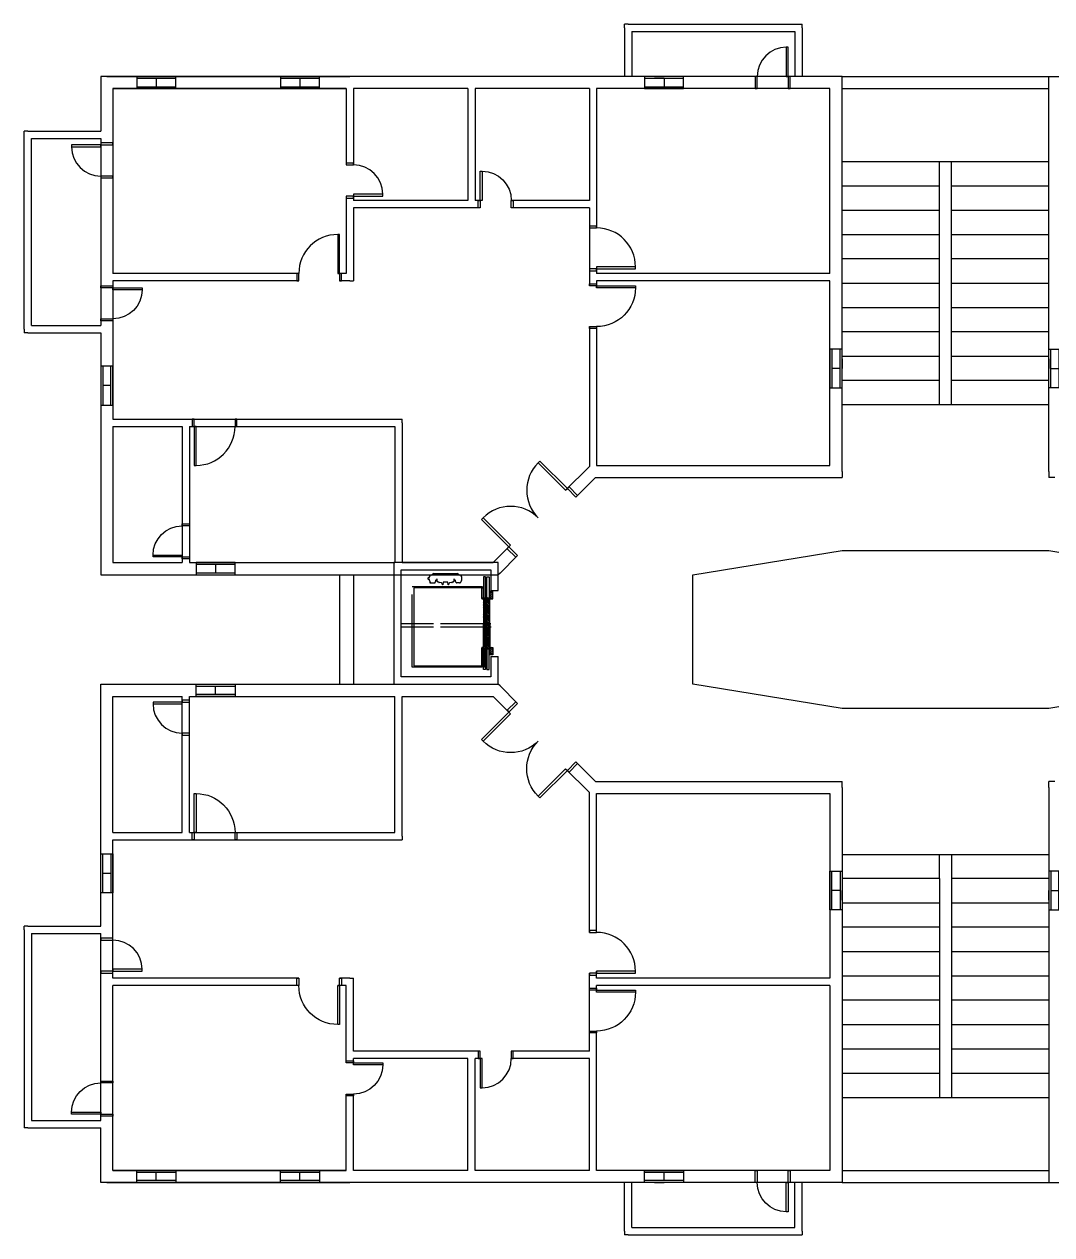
# Model space of a CAD drawing. Header units: metres. Extents: x -2 to 2771, y 0 to 5485.
# Drawn here: x 1369.44 to 1390.58, y 2721 to 2745.9 of the extents above; entities that cross this region are included whole.
import ezdxf

# ---------------------------------------------------------------- set-up
doc = ezdxf.new("R2010")
doc.units = ezdxf.units.M
doc.linetypes.add('DASHDOT', pattern=[1, 0.5, -0.25, 0, -0.25])
doc.linetypes.add('DASHED', pattern=[0.75, 0.5, -0.25])
doc.layers.get('0').update_dxf_attribs({"color": 255})
for name, color, linetype in [('CONT_35', 250, 'Continuous'), ('CONT_70', 5, 'Continuous'), ('DASH_35', 30, 'DASHED'), ('DASHD_35', 40, 'DASHDOT'), ('gate', 130, 'Continuous'), ('HATCH_35', 6, 'Continuous'), ('hole', 240, 'Continuous'), ('window', 3, 'Continuous')]:
    doc.layers.add(name, color=color, linetype=linetype)

# ---------------------------------------------------------------- blocks, each defined once
blk = doc.blocks.new('d1')
at = {"layer": 'gate'}
for points in [[(-0.08, 0.15), (-0.04, 0.15), (-0.04, 0.95), (-0.08, 0.95)], [(-0.92, 0), (-0.88, 0), (-0.88, 0.15), (-0.92, 0.15)], [(-0.04, 0), (0, 0), (0, 0.15), (-0.04, 0.15)]]:
    blk.add_lwpolyline(points, close=True, dxfattribs=at)
blk.add_arc((-0.08, 0.15), 0.8, 90, 180, dxfattribs=at)
blk = doc.blocks.new('d-2')
at = {"layer": 'gate'}
for points in [[(-0.08, 0.15), (-0.04, 0.15), (-0.04, 0.75), (-0.08, 0.75)], [(-0.72, 0), (-0.68, 0), (-0.68, 0.15), (-0.72, 0.15)], [(-0.04, 0), (0, 0), (0, 0.15), (-0.04, 0.15)]]:
    blk.add_lwpolyline(points, close=True, dxfattribs=at)
blk.add_arc((-0.08, 0.15), 0.6, 90, 180, dxfattribs=at)
blk = doc.blocks.new('w-1')
at = {"layer": 'window'}
for p, q in [((0, 0.25), (-0.8, 0.25)), ((-0.8, 0.25), (-0.8, 0)), ((-0.6, 0.25), (-0.4, 0.25)), ((-0.4, 0.25), (-0.4, 0.25)), ((0, 0), (0, 0.25)), ((0, 0.21), (-0.8, 0.21)), ((-0.8, 0.04), (0, 0.04)), ((-0.8, 0), (0, 0)), ((-0.4, 0.21), (-0.4, 0.04))]:
    blk.add_line(p, q, dxfattribs=at)
blk = doc.blocks.new('m-g')
at = {"layer": 'gate'}
for points in [[(-0.247, 0.106), (-0.212, 0.141), (-0.778, 0.707), (-0.813, 0.672)], [(-0.035, -0.035), (0, 0), (-0.177, 0.177), (-0.212, 0.141)], [(-1.378, -1.025), (-1.413, -1.06), (-1.979, -0.494), (-1.944, -0.459)], [(-1.237, -1.237), (-1.272, -1.272), (-1.449, -1.095), (-1.413, -1.06)]]:
    blk.add_lwpolyline(points, close=True, dxfattribs=at)
for centre, start, end in [((-0.247, 0.106), 135, 225), ((-1.378, -1.025), 45, 135)]:
    blk.add_arc(centre, 0.8, start, end, dxfattribs=at)
blk = doc.blocks.new('b-d')
at = {"layer": 'gate'}
for points in [[(-0.08, 0.25), (-0.04, 0.25), (-0.04, 0.85), (-0.08, 0.85)], [(-0.68, 0), (-0.68, 0.25), (-0.72, 0.25), (-0.72, 0)], [(0, 0), (0, 0.25), (-0.04, 0.25), (-0.04, 0)]]:
    blk.add_lwpolyline(points, close=True, dxfattribs=at)
blk.add_arc((-0.08, 0.25), 0.6, 90, 180, dxfattribs=at)

msp = doc.modelspace()

# ---------------------------------------------------------------- hatches: boundary and pattern name
h = msp.add_hatch()
h.set_pattern_fill('AR-B816', color=256)
h.paths.add_polyline_path([(1371.76055, 2744.82696), (1371.14381, 2744.82696), (1371.01881, 2744.82696), (1371.01881, 2743.82696), (1371.01881, 2743.70196), (1369.51881, 2743.70196), (1369.44381, 2743.70196), (1369.44381, 2743.62696), (1369.44381, 2739.62696), (1369.44381, 2739.55196), (1369.51881, 2739.55196), (1371.01881, 2739.55196), (1371.01881, 2738.86901), (1371.26881, 2738.86901), (1371.26881, 2739.80056), (1371.01881, 2739.80056), (1371.01881, 2739.70196), (1369.59381, 2739.70196), (1369.59381, 2743.55196), (1371.01881, 2743.55196), (1371.01881, 2743.45942), (1371.26881, 2743.45942), (1371.26881, 2744.57696), (1371.76055, 2744.57696)])
h.paths.add_polyline_path([(1374.71604, 2744.82696), (1372.56055, 2744.82696), (1372.56055, 2744.57696), (1374.71604, 2744.57696)])
h.paths.add_polyline_path([(1385.44381, 2745.90196), (1385.36881, 2745.90196), (1381.86881, 2745.90196), (1381.79381, 2745.90196), (1381.79381, 2745.82696), (1381.79381, 2744.82696), (1381.94381, 2744.82696), (1381.94381, 2745.75196), (1385.29381, 2745.75196), (1385.29381, 2744.82696), (1385.44381, 2744.82696), (1385.44381, 2745.82696)])
h.paths.add_polyline_path([(1382.20597, 2744.82696), (1375.51604, 2744.82696), (1375.51604, 2744.57696), (1376.06881, 2744.57696), (1376.06881, 2743.04696), (1376.21881, 2743.04696), (1376.21881, 2744.57696), (1378.56881, 2744.57696), (1378.56881, 2742.27696), (1376.21881, 2742.27696), (1376.21881, 2742.32696), (1376.06881, 2742.32696), (1376.06881, 2740.77696), (1375.97261, 2740.77696), (1375.97261, 2740.62696), (1376.14381, 2740.62696), (1376.21881, 2740.62696), (1376.21881, 2740.70196), (1376.21881, 2742.12696), (1378.64381, 2742.12696), (1378.7834, 2742.12696), (1378.7834, 2742.27696), (1378.71881, 2742.27696), (1378.71881, 2744.57696), (1381.06881, 2744.57696), (1381.06881, 2742.27696), (1379.5034, 2742.27696), (1379.5034, 2742.12696), (1381.06881, 2742.12696), (1381.06881, 2741.75134), (1381.21881, 2741.75134), (1381.21881, 2742.20196), (1381.21881, 2744.57696), (1382.20597, 2744.57696)])
h.paths.add_polyline_path([(1384.48067, 2744.82696), (1383.61881, 2744.82696), (1383.00597, 2744.82696), (1383.00597, 2744.57696), (1384.48067, 2744.57696)], flags=17)
h.paths.add_polyline_path([(1386.26881, 2744.82696), (1385.20067, 2744.82696), (1385.20067, 2744.57696), (1386.01881, 2744.57696), (1386.01881, 2740.77696), (1381.21881, 2740.77696), (1381.21881, 2740.83134), (1381.06881, 2740.83134), (1381.06881, 2740.56167), (1381.21881, 2740.56167), (1381.21881, 2740.62696), (1386.01881, 2740.62696), (1386.01881, 2739.21966), (1386.26881, 2739.21966)])
h.paths.add_polyline_path([(1390.51881, 2744.82696), (1386.26881, 2744.82696), (1386.26881, 2744.57696), (1390.51881, 2744.57696)])
h.paths.add_polyline_path([(1393.78165, 2744.82696), (1392.30694, 2744.82696), (1392.30694, 2744.57696), (1393.78165, 2744.57696)], flags=17)
h.paths.add_polyline_path([(1391.49381, 2745.75196), (1394.84381, 2745.75196), (1394.84381, 2744.82696), (1394.99381, 2744.82696), (1394.99381, 2745.82696), (1394.99381, 2745.90196), (1394.91881, 2745.90196), (1391.41881, 2745.90196), (1391.34381, 2745.90196), (1391.34381, 2745.82696), (1391.34381, 2744.82696), (1391.49381, 2744.82696)])
h.paths.add_polyline_path([(1395.71881, 2740.83134), (1395.56881, 2740.83134), (1395.56881, 2740.77696), (1390.76881, 2740.77696), (1390.76881, 2744.57696), (1391.58694, 2744.57696), (1391.58694, 2744.82696), (1390.76881, 2744.82696), (1390.51881, 2744.82696), (1390.51881, 2739.21966), (1390.76881, 2739.21966), (1390.76881, 2740.62696), (1395.56881, 2740.62696), (1395.56881, 2740.56167), (1395.71881, 2740.56167)])
h.paths.add_polyline_path([(1405.76881, 2742.73942), (1405.51881, 2742.73942), (1405.51881, 2740.77696), (1401.73501, 2740.77696), (1401.73501, 2740.62696), (1405.51881, 2740.62696), (1405.51881, 2740.52056), (1405.76881, 2740.52056)])
h.paths.add_polyline_path([(1405.76881, 2744.82696), (1405.02706, 2744.82696), (1405.02706, 2744.57696), (1405.51881, 2744.57696), (1405.51881, 2743.45942), (1405.76881, 2743.45942), (1405.76881, 2743.55196), (1407.19381, 2743.55196), (1407.19381, 2739.70196), (1405.76881, 2739.70196), (1405.76881, 2739.80056), (1405.51881, 2739.80056), (1405.51881, 2738.86901), (1405.76881, 2738.86901), (1405.76881, 2739.55196), (1407.26881, 2739.55196), (1407.34381, 2739.55196), (1407.34381, 2739.62696), (1407.34381, 2743.62696), (1407.34381, 2743.70196), (1407.26881, 2743.70196), (1405.76881, 2743.70196)])
h.paths.add_polyline_path([(1405.76881, 2738.06901), (1405.51881, 2738.06901), (1405.51881, 2737.77696), (1405.42881, 2737.77696), (1404.58881, 2737.77696), (1403.88761, 2737.77696), (1403.88761, 2737.62696), (1403.94381, 2737.62696), (1403.94381, 2735.62335), (1404.09381, 2735.62335), (1404.09381, 2737.62696), (1405.51881, 2737.62696), (1405.51881, 2734.82696), (1404.09381, 2734.82696), (1404.09381, 2734.90335), (1403.94381, 2734.90335), (1403.94381, 2734.82696), (1403.80761, 2734.82696), (1403.80761, 2734.57696), (1405.76881, 2734.57696)])
h.paths.add_polyline_path([(1399.71881, 2737.62696), (1399.83359, 2737.62696), (1400.43359, 2737.62696), (1401.56881, 2737.62696), (1401.71881, 2737.62696), (1402.96761, 2737.62696), (1402.96761, 2737.77696), (1401.64381, 2737.77696), (1400.43359, 2737.77696), (1399.79359, 2737.77696), (1399.64381, 2737.77696), (1399.56881, 2737.77696), (1399.56881, 2737.70196), (1399.56881, 2734.82696), (1399.71881, 2734.82696)])
h.paths.add_polyline_path([(1403.00761, 2734.82696), (1401.71881, 2734.82696), (1401.56881, 2734.82696), (1399.74203, 2734.82696), (1399.74203, 2734.57696), (1403.00761, 2734.57696)])
h.paths.add_polyline_path([(1400.85501, 2734.57696), (1400.56881, 2734.57696), (1400.56881, 2732.32696), (1400.85501, 2732.32696)])
h.paths.add_polyline_path([(1399.74203, 2734.82696), (1397.59203, 2734.82696), (1397.59203, 2734.67696), (1397.88177, 2734.67696), (1399.59203, 2734.67696), (1399.59203, 2734.57696), (1399.74203, 2734.57696)])
h.paths.add_polyline_path([(1372.98001, 2732.32696), (1371.01881, 2732.32696), (1371.01881, 2728.8349), (1371.26881, 2728.8349), (1371.26881, 2729.12696), (1371.35881, 2729.12696), (1372.19881, 2729.12696), (1372.90001, 2729.12696), (1372.90001, 2729.27696), (1372.84381, 2729.27696), (1372.84381, 2731.28057), (1372.69381, 2731.28057), (1372.69381, 2729.27696), (1371.26881, 2729.27696), (1371.26881, 2732.07696), (1372.69381, 2732.07696), (1372.69381, 2732.00057), (1372.84381, 2732.00057), (1372.84381, 2732.07696), (1372.98001, 2732.07696)])
h.paths.add_polyline_path([(1379.23219, 2732.29035), (1379.19558, 2732.32696), (1377.04558, 2732.32696), (1373.78001, 2732.32696), (1373.78001, 2732.07696), (1375.06881, 2732.07696), (1375.21881, 2732.07696), (1377.06881, 2732.07696), (1377.06881, 2729.27696), (1376.95402, 2729.27696), (1376.35402, 2729.27696), (1375.21881, 2729.27696), (1375.06881, 2729.27696), (1373.82001, 2729.27696), (1373.82001, 2729.12696), (1375.14381, 2729.12696), (1376.35402, 2729.12696), (1376.99402, 2729.12696), (1377.14381, 2729.12696), (1377.21881, 2729.12696), (1377.21881, 2729.20196), (1377.21881, 2732.07696), (1379.09203, 2732.07696), (1379.37926, 2731.78972), (1379.55604, 2731.9665)])
h.paths.add_polyline_path([(1376.21881, 2734.57696), (1375.93261, 2734.57696), (1375.93261, 2732.32696), (1376.21881, 2732.32696)])
h.paths.add_polyline_path([(1377.04558, 2734.82696), (1375.21881, 2734.82696), (1375.06881, 2734.82696), (1373.78001, 2734.82696), (1373.78001, 2734.57696), (1377.04558, 2734.57696)])
h.paths.add_polyline_path([(1379.19558, 2734.82696), (1377.04558, 2734.82696), (1377.04558, 2734.57696), (1377.19558, 2734.57696), (1377.19558, 2734.67696), (1379.04558, 2734.67696), (1379.04558, 2734.57696), (1379.14381, 2734.57696), (1379.19558, 2734.57696)])
h.paths.add_polyline_path([(1377.21881, 2737.77696), (1377.14381, 2737.77696), (1376.99402, 2737.77696), (1376.35402, 2737.77696), (1375.14381, 2737.77696), (1373.82001, 2737.77696), (1373.82001, 2737.62696), (1375.06881, 2737.62696), (1375.21881, 2737.62696), (1376.35402, 2737.62696), (1376.95402, 2737.62696), (1377.06881, 2737.62696), (1377.06881, 2734.82696), (1377.21881, 2734.82696), (1377.21881, 2737.70196)])
h.paths.add_polyline_path([(1396.77847, 2732.5002), (1397.63759, 2732.5002), (1397.63759, 2732.87113), (1396.77847, 2732.87113)], flags=9)
h.paths.add_polyline_path([(1396.77171, 2734.2802), (1397.63082, 2734.2802), (1397.63082, 2734.65113), (1396.77171, 2734.65113)], flags=9)
h.paths.add_polyline_path([(1398.36054, 2733.4602), (1399.21965, 2733.4602), (1399.21965, 2733.83113), (1398.36054, 2733.83113)], flags=9)
h.paths.add_polyline_path([(1397.04964, 2733.3852), (1397.90875, 2733.3852), (1397.90875, 2733.75613), (1397.04964, 2733.75613)], flags=9)
h = msp.add_hatch()
h.set_pattern_fill('AR-B816', color=256)
h.paths.add_polyline_path([(1386.26881, 2738.41966), (1386.01881, 2738.41966), (1386.01881, 2736.82696), (1381.21881, 2736.82696), (1381.21881, 2739.64167), (1381.06881, 2739.64167), (1381.06881, 2736.80373), (1381.05542, 2736.79035), (1380.65126, 2736.38619), (1380.82803, 2736.20941), (1381.19558, 2736.57696), (1386.14381, 2736.57696), (1386.26881, 2736.57696), (1386.26881, 2736.70196)])
h.paths.add_polyline_path([(1395.73219, 2736.79035), (1395.71881, 2736.80373), (1395.71881, 2739.64167), (1395.56881, 2739.64167), (1395.56881, 2736.82696), (1390.76881, 2736.82696), (1390.76881, 2738.41966), (1390.51881, 2738.41966), (1390.51881, 2736.70196), (1390.51881, 2736.57696), (1390.64381, 2736.57696), (1395.59203, 2736.57696), (1395.95958, 2736.20941), (1396.13636, 2736.38619)])
h.paths.add_polyline_path([(1390.51881, 2722.32696), (1386.26881, 2722.32696), (1386.26881, 2722.07696), (1390.51881, 2722.07696)])
h = msp.add_hatch()
h.set_pattern_fill('AR-B816', color=256)
h.paths.add_polyline_path([(1386.26881, 2730.20196), (1386.26881, 2730.32696), (1386.14381, 2730.32696), (1381.19558, 2730.32696), (1380.82803, 2730.69451), (1380.65126, 2730.51773), (1381.05542, 2730.11357), (1381.06881, 2730.10018), (1381.06881, 2727.26225), (1381.21881, 2727.26225), (1381.21881, 2730.07696), (1386.01881, 2730.07696), (1386.01881, 2728.48425), (1386.26881, 2728.48425)])
h.paths.add_polyline_path([(1386.26881, 2727.68425), (1386.01881, 2727.68425), (1386.01881, 2726.27696), (1381.21881, 2726.27696), (1381.21881, 2726.34225), (1381.06881, 2726.34225), (1381.06881, 2726.07257), (1381.21881, 2726.07257), (1381.21881, 2726.12696), (1386.01881, 2726.12696), (1386.01881, 2722.32696), (1385.20067, 2722.32696), (1385.20067, 2722.07696), (1386.01881, 2722.07696), (1386.26881, 2722.07696)])
h = msp.add_hatch()
h.set_pattern_fill('AR-B816', color=256)
h.paths.add_polyline_path([(1385.44381, 2722.07696), (1385.29381, 2722.07696), (1385.29381, 2721.15196), (1381.94381, 2721.15196), (1381.94381, 2722.07696), (1381.79381, 2722.07696), (1381.79381, 2721.07696), (1381.79381, 2721.00196), (1381.86881, 2721.00196), (1385.36881, 2721.00196), (1385.44381, 2721.00196), (1385.44381, 2721.07696)])
h.paths.add_polyline_path([(1384.48067, 2722.32696), (1383.00597, 2722.32696), (1383.00597, 2722.07696), (1384.48067, 2722.07696)])
h.paths.add_polyline_path([(1374.71604, 2722.32696), (1372.56055, 2722.32696), (1372.56055, 2722.07696), (1374.71604, 2722.07696)])
h.paths.add_polyline_path([(1371.26881, 2726.12696), (1375.05261, 2726.12696), (1375.05261, 2726.27696), (1371.26881, 2726.27696), (1371.26881, 2726.38336), (1371.01881, 2726.38336), (1371.01881, 2724.1645), (1371.26881, 2724.1645)])

# ---------------------------------------------------------------- linework, layer by layer
for p, q in [((1381.79381, 2745.82696), (1381.79381, 2745.90196)), ((1381.86881, 2745.90196), (1381.79381, 2745.90196)), ((1381.79381, 2745.82696), (1381.79381, 2744.82696)), ((1381.86881, 2745.90196), (1385.36881, 2745.90196)), ((1381.94381, 2745.75196), (1381.94381, 2744.82696)), ((1381.94381, 2745.75196), (1385.29381, 2745.75196)), ((1385.29381, 2745.75196), (1385.29381, 2744.82696)), ((1385.36881, 2745.90196), (1385.44381, 2745.90196)), ((1385.44381, 2745.82696), (1385.44381, 2745.90196)), ((1385.44381, 2745.82696), (1385.44381, 2744.82696)), ((1371.01881, 2744.82696), (1371.01881, 2744.70196)), ((1371.01881, 2744.82696), (1371.01881, 2743.82696)), ((1371.14381, 2744.82696), (1376.14381, 2744.82696)), ((1386.01881, 2744.82696), (1383.61881, 2744.82696)), ((1386.26881, 2744.82696), (1390.51881, 2744.82696)), ((1371.26881, 2744.57696), (1376.06881, 2744.57696)), ((1376.06881, 2744.57696), (1376.06881, 2743.00696)), ((1376.21881, 2744.57696), (1376.21881, 2743.00696)), ((1378.56881, 2744.57696), (1378.56881, 2742.27696)), ((1378.71881, 2744.57696), (1378.71881, 2742.27696)), ((1381.06881, 2744.57696), (1381.06881, 2742.27696)), ((1381.21881, 2744.57696), (1381.21881, 2742.20196)), ((1386.26881, 2744.57696), (1390.51881, 2744.57696)), ((1369.44381, 2743.62696), (1369.44381, 2743.70196)), ((1369.51881, 2743.70196), (1369.44381, 2743.70196)), ((1369.44381, 2739.62696), (1369.44381, 2743.62696)), ((1369.51881, 2743.70196), (1371.01881, 2743.70196)), ((1369.59381, 2739.70196), (1369.59381, 2743.55196)), ((1369.59381, 2743.55196), (1371.01881, 2743.55196)), ((1386.26881, 2743.07696), (1390.51881, 2743.07696)), ((1388.26881, 2738.07696), (1388.26881, 2743.07696)), ((1388.51881, 2738.07696), (1388.51881, 2743.07696)), ((1386.26881, 2742.57696), (1388.26881, 2742.57696)), ((1388.51881, 2742.57696), (1390.51881, 2742.57696)), ((1376.06881, 2742.36696), (1376.06881, 2740.77696)), ((1376.21881, 2742.40696), (1376.21881, 2742.27696)), ((1378.56881, 2742.27696), (1376.21881, 2742.27696)), ((1378.8634, 2742.27696), (1378.71881, 2742.27696)), ((1381.06881, 2742.27696), (1379.4634, 2742.27696)), ((1376.21881, 2742.12696), (1376.21881, 2740.70196)), ((1378.64381, 2742.12696), (1376.21881, 2742.12696)), ((1378.8234, 2742.12696), (1378.64381, 2742.12696)), ((1381.06881, 2742.12696), (1379.4634, 2742.12696)), ((1381.06881, 2742.12696), (1381.06881, 2740.52167)), ((1381.21881, 2742.20196), (1381.21881, 2741.71134)), ((1386.26881, 2742.07696), (1388.26881, 2742.07696)), ((1388.51881, 2742.07696), (1390.51881, 2742.07696)), ((1386.26881, 2741.57696), (1388.26881, 2741.57696)), ((1388.51881, 2741.57696), (1390.51881, 2741.57696)), ((1388.26881, 2741.07696), (1386.26881, 2741.07696)), ((1390.51881, 2741.07696), (1388.51881, 2741.07696)), ((1375.09261, 2740.77696), (1371.26881, 2740.77696)), ((1376.06881, 2740.77696), (1375.89261, 2740.77696)), ((1381.21881, 2740.91134), (1381.21881, 2740.77696)), ((1386.01881, 2740.77696), (1381.21881, 2740.77696)), ((1375.09261, 2740.62696), (1371.26881, 2740.62696)), ((1376.14381, 2740.62696), (1375.93261, 2740.62696)), ((1376.14381, 2740.62696), (1376.21881, 2740.62696)), ((1376.21881, 2740.70196), (1376.21881, 2740.62696)), ((1381.21881, 2740.62696), (1381.21881, 2740.48167)), ((1386.01881, 2740.62696), (1381.21881, 2740.62696)), ((1386.26881, 2740.57696), (1388.26881, 2740.57696)), ((1388.51881, 2740.57696), (1390.51881, 2740.57696)), ((1386.26881, 2740.07696), (1388.26881, 2740.07696)), ((1388.51881, 2740.07696), (1390.51881, 2740.07696)), ((1369.44381, 2739.62696), (1369.44381, 2739.55196)), ((1369.51881, 2739.55196), (1369.44381, 2739.55196)), ((1369.51881, 2739.55196), (1371.01881, 2739.55196)), ((1369.59381, 2739.70196), (1371.01881, 2739.70196)), ((1381.06881, 2739.68167), (1381.06881, 2736.80373)), ((1381.21881, 2739.68167), (1381.21881, 2736.82696)), ((1388.26881, 2739.57696), (1386.26881, 2739.57696)), ((1390.51881, 2739.57696), (1388.51881, 2739.57696)), ((1386.26881, 2739.07696), (1388.26881, 2739.07696)), ((1388.51881, 2739.07696), (1390.51881, 2739.07696)), ((1388.26881, 2738.57696), (1386.26881, 2738.57696)), ((1390.51881, 2738.57696), (1388.51881, 2738.57696)), ((1386.26881, 2738.07696), (1390.51881, 2738.07696)), ((1371.26881, 2737.77696), (1371.35881, 2737.77696)), ((1371.35881, 2737.77696), (1372.19881, 2737.77696)), ((1372.19881, 2737.77696), (1375.14381, 2737.77696)), ((1375.14381, 2737.77696), (1376.35402, 2737.77696)), ((1376.35402, 2737.77696), (1376.99402, 2737.77696)), ((1376.99402, 2737.77696), (1377.14381, 2737.77696)), ((1377.14381, 2737.77696), (1377.21881, 2737.77696)), ((1377.21881, 2737.70196), (1377.21881, 2737.77696)), ((1371.26881, 2737.62696), (1371.39881, 2737.62696)), ((1371.26881, 2737.62696), (1372.69381, 2737.62696)), ((1372.19881, 2737.62696), (1372.69381, 2737.62696)), ((1372.69381, 2737.62696), (1372.69381, 2734.82696)), ((1372.84381, 2737.62696), (1375.06881, 2737.62696)), ((1372.84381, 2737.62696), (1372.84381, 2734.82696)), ((1375.06881, 2737.62696), (1375.21881, 2737.62696)), ((1375.21881, 2737.62696), (1376.35402, 2737.62696)), ((1376.35402, 2737.62696), (1376.95402, 2737.62696)), ((1376.95402, 2737.62696), (1377.06881, 2737.62696)), ((1377.06881, 2737.62696), (1377.06881, 2734.82696)), ((1377.21881, 2737.70196), (1377.21881, 2734.82696)), ((1380.58055, 2736.31547), (1381.05542, 2736.79035)), ((1381.05542, 2736.79035), (1381.06881, 2736.80373)), ((1381.21881, 2736.82696), (1386.01881, 2736.82696)), ((1380.79268, 2736.17405), (1381.19558, 2736.57696)), ((1381.19558, 2736.57696), (1386.14381, 2736.57696)), ((1386.14381, 2736.57696), (1386.26881, 2736.57696)), ((1386.26881, 2736.70196), (1386.26881, 2736.57696)), ((1390.51881, 2736.70196), (1390.51881, 2736.57696)), ((1390.64381, 2736.57696), (1390.51881, 2736.57696)), ((1380.01486, 2735.74979), (1380.01566, 2735.75059)), ((1379.09203, 2734.82696), (1379.44997, 2735.1849)), ((1375.06881, 2734.82696), (1375.21881, 2734.82696)), ((1379.23219, 2734.61357), (1379.5914, 2734.97277)), ((1375.93261, 2734.57696), (1375.93261, 2732.32696)), ((1376.21881, 2734.57696), (1376.21881, 2732.32696)), ((1379.14381, 2734.57696), (1379.19558, 2734.57696)), ((1379.14381, 2734.57696), (1379.19558, 2734.57696)), ((1379.23219, 2734.61357), (1379.19558, 2734.57696)), ((1379.14381, 2732.32696), (1379.19558, 2732.32696)), ((1379.23219, 2732.29035), (1379.19558, 2732.32696)), ((1379.23219, 2732.29035), (1379.5914, 2731.93115)), ((1372.69381, 2729.27696), (1372.69381, 2732.07696)), ((1372.84381, 2729.27696), (1372.84381, 2732.07696)), ((1375.06881, 2732.07696), (1375.21881, 2732.07696)), ((1377.06881, 2729.27696), (1377.06881, 2732.07696)), ((1377.21881, 2729.20196), (1377.21881, 2732.07696)), ((1379.09203, 2732.07696), (1379.44997, 2731.71901)), ((1380.01486, 2731.15413), (1380.01566, 2731.15333)), ((1380.58055, 2730.58844), (1381.05542, 2730.11357)), ((1380.79268, 2730.72986), (1381.19558, 2730.32696)), ((1381.19558, 2730.32696), (1386.14381, 2730.32696)), ((1386.14381, 2730.32696), (1386.26881, 2730.32696)), ((1386.26881, 2730.20196), (1386.26881, 2730.32696)), ((1390.51881, 2730.20196), (1390.51881, 2730.32696)), ((1390.64381, 2730.32696), (1390.51881, 2730.32696)), ((1381.05542, 2730.11357), (1381.06881, 2730.10018)), ((1381.06881, 2727.22225), (1381.06881, 2730.10018)), ((1381.21881, 2727.22225), (1381.21881, 2730.07696)), ((1381.21881, 2730.07696), (1386.01881, 2730.07696)), ((1371.26881, 2729.27696), (1371.39881, 2729.27696)), ((1371.26881, 2729.27696), (1372.69381, 2729.27696)), ((1371.26881, 2729.12696), (1371.35881, 2729.12696)), ((1371.35881, 2729.12696), (1372.19881, 2729.12696)), ((1372.19881, 2729.27696), (1372.69381, 2729.27696)), ((1372.19881, 2729.12696), (1375.14381, 2729.12696)), ((1372.84381, 2729.27696), (1375.06881, 2729.27696)), ((1375.06881, 2729.27696), (1375.21881, 2729.27696)), ((1375.14381, 2729.12696), (1376.35402, 2729.12696)), ((1375.21881, 2729.27696), (1376.35402, 2729.27696)), ((1376.35402, 2729.27696), (1376.95402, 2729.27696)), ((1376.35402, 2729.12696), (1376.99402, 2729.12696)), ((1376.95402, 2729.27696), (1377.06881, 2729.27696)), ((1376.99402, 2729.12696), (1377.14381, 2729.12696)), ((1377.14381, 2729.12696), (1377.21881, 2729.12696)), ((1377.21881, 2729.20196), (1377.21881, 2729.12696)), ((1386.26881, 2728.82696), (1390.51881, 2728.82696)), ((1388.26881, 2728.32696), (1388.26881, 2728.82696)), ((1388.51881, 2728.82696), (1388.51881, 2723.82696)), ((1388.26881, 2728.32696), (1386.26881, 2728.32696)), ((1388.26881, 2728.32696), (1388.26881, 2723.82696)), ((1390.51881, 2728.32696), (1388.51881, 2728.32696)), ((1386.26881, 2727.82696), (1388.26881, 2727.82696)), ((1388.51881, 2727.82696), (1390.51881, 2727.82696)), ((1369.51881, 2727.35196), (1369.44381, 2727.35196)), ((1369.44381, 2727.27696), (1369.44381, 2727.35196)), ((1369.51881, 2727.35196), (1371.01881, 2727.35196)), ((1388.26881, 2727.32696), (1386.26881, 2727.32696)), ((1390.51881, 2727.32696), (1388.51881, 2727.32696)), ((1369.44381, 2727.27696), (1369.44381, 2723.27696)), ((1369.59381, 2727.20196), (1371.01881, 2727.20196)), ((1369.59381, 2727.20196), (1369.59381, 2723.35196)), ((1386.26881, 2726.82696), (1388.26881, 2726.82696)), ((1388.51881, 2726.82696), (1390.51881, 2726.82696)), ((1381.06881, 2724.77696), (1381.06881, 2726.38225)), ((1381.21881, 2726.27696), (1381.21881, 2726.42225)), ((1386.26881, 2726.32696), (1388.26881, 2726.32696)), ((1388.51881, 2726.32696), (1390.51881, 2726.32696)), ((1375.09261, 2726.27696), (1371.26881, 2726.27696)), ((1375.09261, 2726.12696), (1371.26881, 2726.12696)), ((1376.06881, 2726.12696), (1375.89261, 2726.12696)), ((1376.14381, 2726.27696), (1375.93261, 2726.27696)), ((1376.06881, 2724.53696), (1376.06881, 2726.12696)), ((1376.14381, 2726.27696), (1376.21881, 2726.27696)), ((1376.21881, 2726.20196), (1376.21881, 2726.27696)), ((1376.21881, 2724.77696), (1376.21881, 2726.20196)), ((1386.01881, 2726.27696), (1381.21881, 2726.27696)), ((1381.21881, 2725.99257), (1381.21881, 2726.12696)), ((1386.01881, 2726.12696), (1381.21881, 2726.12696)), ((1388.26881, 2725.82696), (1386.26881, 2725.82696)), ((1390.51881, 2725.82696), (1388.51881, 2725.82696)), ((1386.26881, 2725.32696), (1388.26881, 2725.32696)), ((1388.51881, 2725.32696), (1390.51881, 2725.32696)), ((1381.21881, 2724.70196), (1381.21881, 2725.19257)), ((1386.26881, 2724.82696), (1388.26881, 2724.82696)), ((1388.51881, 2724.82696), (1390.51881, 2724.82696)), ((1378.64381, 2724.77696), (1376.21881, 2724.77696)), ((1376.21881, 2724.49696), (1376.21881, 2724.62696)), ((1378.56881, 2724.62696), (1376.21881, 2724.62696)), ((1378.56881, 2722.32696), (1378.56881, 2724.62696)), ((1378.8234, 2724.77696), (1378.64381, 2724.77696)), ((1378.71881, 2722.32696), (1378.71881, 2724.62696)), ((1378.8634, 2724.62696), (1378.71881, 2724.62696)), ((1381.06881, 2724.77696), (1379.4634, 2724.77696)), ((1381.06881, 2724.62696), (1379.4634, 2724.62696)), ((1381.06881, 2722.32696), (1381.06881, 2724.62696)), ((1381.21881, 2722.32696), (1381.21881, 2724.70196)), ((1386.26881, 2724.32696), (1388.26881, 2724.32696)), ((1388.51881, 2724.32696), (1390.51881, 2724.32696)), ((1376.06881, 2722.32696), (1376.06881, 2723.89696)), ((1376.21881, 2722.32696), (1376.21881, 2723.89696)), ((1386.26881, 2723.82696), (1390.51881, 2723.82696)), ((1369.59381, 2723.35196), (1371.01881, 2723.35196)), ((1369.44381, 2723.27696), (1369.44381, 2723.20196)), ((1369.51881, 2723.20196), (1369.44381, 2723.20196)), ((1369.51881, 2723.20196), (1371.01881, 2723.20196)), ((1371.01881, 2722.07696), (1371.01881, 2723.07696)), ((1371.26881, 2722.32696), (1376.06881, 2722.32696)), ((1386.26881, 2722.32696), (1390.51881, 2722.32696)), ((1371.01881, 2722.07696), (1371.01881, 2722.20196)), ((1371.14381, 2722.07696), (1376.14381, 2722.07696)), ((1381.79381, 2721.07696), (1381.79381, 2722.07696)), ((1381.94381, 2721.15196), (1381.94381, 2722.07696)), ((1386.01881, 2722.07696), (1383.61881, 2722.07696)), ((1385.29381, 2721.15196), (1385.29381, 2722.07696)), ((1385.44381, 2721.07696), (1385.44381, 2722.07696)), ((1386.26881, 2722.07696), (1390.51881, 2722.07696)), ((1381.79381, 2721.07696), (1381.79381, 2721.00196)), ((1381.94381, 2721.15196), (1385.29381, 2721.15196)), ((1385.44381, 2721.07696), (1385.44381, 2721.00196)), ((1381.86881, 2721.00196), (1381.79381, 2721.00196)), ((1381.86881, 2721.00196), (1385.36881, 2721.00196)), ((1381.86881, 2721.00196), (1385.36881, 2721.00196)), ((1385.36881, 2721.00196), (1385.44381, 2721.00196))]:
    msp.add_line(p, q)
for points in [[(1386.26881, 2736.70196), (1386.26881, 2744.82696), (1371.01881, 2744.82696), (1371.01881, 2743.70196)], [(1390.51881, 2736.70196), (1390.51881, 2744.82696), (1405.76881, 2744.82696), (1405.76881, 2743.70196)], [(1376.06881, 2744.57696), (1371.26881, 2744.57696), (1371.26881, 2740.77696)], [(1378.56881, 2744.57696), (1376.21881, 2744.57696)], [(1381.06881, 2744.57696), (1378.71881, 2744.57696)], [(1386.01881, 2740.77696), (1386.01881, 2744.57696), (1381.21881, 2744.57696)], [(1371.01881, 2743.55196), (1371.01881, 2739.70196)], [(1371.26881, 2740.62696), (1371.26881, 2737.77696)], [(1386.01881, 2736.82696), (1386.01881, 2740.62696)], [(1371.01881, 2739.55196), (1371.01881, 2734.57696), (1379.14381, 2734.57696)], [(1371.26881, 2737.62696), (1371.26881, 2734.82696), (1372.69381, 2734.82696)], [(1372.84381, 2734.82696), (1375.06881, 2734.82696)], [(1375.21881, 2734.82696), (1377.06881, 2734.82696)], [(1377.21881, 2734.82696), (1379.09203, 2734.82696)], [(1371.01881, 2727.35196), (1371.01881, 2732.32696), (1379.14381, 2732.32696)], [(1371.26881, 2729.27696), (1371.26881, 2732.07696), (1372.69381, 2732.07696)], [(1372.84381, 2732.07696), (1375.06881, 2732.07696)], [(1375.21881, 2732.07696), (1377.06881, 2732.07696)], [(1377.21881, 2732.07696), (1379.09203, 2732.07696)], [(1386.26881, 2730.20196), (1386.26881, 2722.07696), (1371.01881, 2722.07696), (1371.01881, 2723.20196)], [(1386.01881, 2730.07696), (1386.01881, 2726.27696)], [(1390.51881, 2730.20196), (1390.51881, 2722.07696), (1405.76881, 2722.07696), (1405.76881, 2723.20196)], [(1371.26881, 2726.27696), (1371.26881, 2729.12696)], [(1371.01881, 2723.35196), (1371.01881, 2727.20196)], [(1376.06881, 2722.32696), (1371.26881, 2722.32696), (1371.26881, 2726.12696)], [(1386.01881, 2726.12696), (1386.01881, 2722.32696), (1381.21881, 2722.32696)], [(1378.56881, 2722.32696), (1376.21881, 2722.32696)], [(1381.06881, 2722.32696), (1378.71881, 2722.32696)]]:
    msp.add_lwpolyline(points)
at = {"layer": 'CONT_35', "ltscale": 3}
for p, q in [((1377.75408, 2734.51848), (1377.77758, 2734.51848)), ((1377.77758, 2734.51848), (1377.77758, 2734.54522)), ((1377.77758, 2734.54522), (1377.77758, 2734.54522)), ((1377.78717, 2734.55359), (1377.79817, 2734.55359)), ((1377.81887, 2734.57749), (1377.81938, 2734.57935)), ((1377.81938, 2734.57935), (1377.84112, 2734.57935)), ((1377.86956, 2734.60103), (1378.3492, 2734.60103)), ((1378.37765, 2734.57935), (1378.39939, 2734.57935)), ((1378.39939, 2734.57935), (1378.3999, 2734.57749)), ((1378.4206, 2734.55359), (1378.43159, 2734.55359)), ((1378.44119, 2734.54522), (1378.44117, 2734.45754)), ((1378.93558, 2734.53196), (1378.89058, 2734.53196)), ((1378.89058, 2734.53196), (1378.89058, 2734.10646)), ((1378.93558, 2734.10646), (1378.93558, 2734.53196)), ((1378.96058, 2734.53196), (1379.00558, 2734.53196)), ((1378.96058, 2734.10646), (1378.96058, 2734.53196)), ((1379.00558, 2734.53196), (1379.00558, 2734.10646)), ((1378.85558, 2734.30696), (1377.45558, 2734.30696)), ((1377.45558, 2734.30696), (1377.45558, 2732.70696)), ((1377.75108, 2734.48574), (1377.75108, 2734.51548)), ((1377.77759, 2734.48274), (1377.75408, 2734.48274)), ((1377.77759, 2734.45754), (1377.77759, 2734.48274)), ((1377.78717, 2734.44924), (1377.78717, 2734.44927)), ((1377.79113, 2734.42253), (1377.79888, 2734.42253)), ((1377.79113, 2734.40503), (1377.79113, 2734.42253)), ((1377.89063, 2734.40503), (1377.79113, 2734.40503)), ((1377.7936, 2734.42864), (1377.79359, 2734.42866)), ((1377.89063, 2734.41972), (1377.89063, 2734.40503)), ((1377.93942, 2734.4867), (1377.91637, 2734.47973)), ((1377.93942, 2734.43346), (1377.93942, 2734.4867)), ((1377.95182, 2734.43346), (1377.93942, 2734.43346)), ((1377.95182, 2734.42646), (1377.95182, 2734.43346)), ((1377.96953, 2734.42346), (1377.95482, 2734.42346)), ((1377.98638, 2734.41696), (1377.97738, 2734.41696)), ((1378.02064, 2734.41441), (1377.98638, 2734.41696)), ((1378.04529, 2734.37642), (1378.03492, 2734.40437)), ((1378.04538, 2734.37346), (1378.04529, 2734.37642)), ((1378.05738, 2734.37346), (1378.04538, 2734.37346)), ((1378.05892, 2734.42696), (1378.05738, 2734.37346)), ((1378.15985, 2734.42696), (1378.05892, 2734.42696)), ((1378.16138, 2734.37346), (1378.15985, 2734.42696)), ((1378.17338, 2734.37346), (1378.16138, 2734.37346)), ((1378.17348, 2734.37642), (1378.17338, 2734.37346)), ((1378.18385, 2734.40437), (1378.17348, 2734.37642)), ((1378.23238, 2734.41696), (1378.19812, 2734.41441)), ((1378.24138, 2734.41696), (1378.23238, 2734.41696)), ((1378.26394, 2734.42346), (1378.24924, 2734.42346)), ((1378.26694, 2734.43346), (1378.26694, 2734.42646)), ((1378.27934, 2734.43346), (1378.26694, 2734.43346)), ((1378.27934, 2734.4867), (1378.27934, 2734.43346)), ((1378.30239, 2734.47973), (1378.27934, 2734.4867)), ((1378.39863, 2734.41201), (1378.34636, 2734.41201)), ((1378.85558, 2734.30196), (1378.85558, 2734.08696)), ((1378.85658, 2734.08696), (1378.85658, 2734.30196)), ((1378.88558, 2734.30696), (1378.86058, 2734.30696)), ((1378.86058, 2734.30596), (1378.88558, 2734.30596)), ((1378.88558, 2734.30596), (1378.88558, 2734.30696)), ((1378.88558, 2734.08296), (1378.86058, 2734.08296)), ((1378.86058, 2734.08196), (1378.88558, 2734.08196)), ((1378.89058, 2734.11196), (1378.88958, 2734.11196)), ((1378.88958, 2734.11196), (1378.88958, 2734.08696)), ((1378.89058, 2734.08696), (1378.89058, 2734.11196)), ((1378.89058, 2734.10646), (1378.93558, 2734.10646)), ((1378.89058, 2734.10646), (1378.89058, 2733.58446)), ((1378.93558, 2733.58446), (1378.93558, 2734.10646)), ((1378.96058, 2734.10646), (1379.00558, 2734.10646)), ((1378.96058, 2733.58446), (1378.96058, 2734.10646)), ((1379.00558, 2734.10646), (1379.00558, 2733.58446)), ((1379.02358, 2734.23196), (1379.02358, 2734.08196)), ((1379.08058, 2734.23196), (1379.02358, 2734.23196)), ((1379.02358, 2734.08196), (1379.08058, 2734.08196)), ((1379.08058, 2734.08196), (1379.08058, 2734.23196)), ((1378.93558, 2733.58446), (1378.89058, 2733.58446)), ((1378.93558, 2733.57946), (1378.89058, 2733.57946)), ((1378.89058, 2733.05746), (1378.89058, 2733.57946)), ((1378.93558, 2733.57946), (1378.93558, 2733.05746)), ((1378.93558, 2733.54946), (1378.93558, 2733.57446)), ((1379.00558, 2733.58446), (1378.96058, 2733.58446)), ((1379.00558, 2733.57946), (1378.96058, 2733.57946)), ((1378.96058, 2733.57946), (1378.96058, 2733.05746)), ((1379.00558, 2733.05746), (1379.00558, 2733.57946)), ((1378.85558, 2732.71196), (1378.85558, 2733.07696)), ((1378.85658, 2733.07696), (1378.85658, 2732.71196)), ((1378.86058, 2733.08196), (1378.88558, 2733.08196)), ((1378.88558, 2733.08096), (1378.86058, 2733.08096)), ((1378.88958, 2733.05196), (1378.88958, 2733.07696)), ((1378.89058, 2733.05196), (1378.88958, 2733.05196)), ((1378.89058, 2733.07696), (1378.89058, 2733.05196)), ((1378.89058, 2733.05746), (1378.93558, 2733.05746)), ((1378.89058, 2732.63196), (1378.89058, 2733.05746)), ((1378.93558, 2733.05746), (1378.93558, 2732.63196)), ((1378.96058, 2733.05746), (1379.00558, 2733.05746)), ((1378.96058, 2733.05746), (1378.96058, 2732.63196)), ((1379.00558, 2732.63196), (1379.00558, 2733.05746)), ((1379.02358, 2732.93196), (1379.02358, 2733.08196)), ((1379.02358, 2733.08196), (1379.08058, 2733.08196)), ((1379.08058, 2733.08196), (1379.08058, 2732.93196)), ((1379.08058, 2732.93196), (1379.02358, 2732.93196)), ((1377.45558, 2732.70696), (1378.85558, 2732.70696)), ((1378.86058, 2732.70796), (1378.88558, 2732.70796)), ((1378.88558, 2732.70696), (1378.86058, 2732.70696)), ((1378.88558, 2732.70796), (1378.88558, 2732.70696)), ((1378.93558, 2732.63196), (1378.89058, 2732.63196)), ((1378.96058, 2732.63196), (1379.00558, 2732.63196))]:
    msp.add_line(p, q, dxfattribs=at)
for centre, radius, start, end in [((1377.75408, 2734.51548), 0.003, 90, 180), ((1377.78717, 2734.5439), 0.00969, 90, 172.213765), ((1377.84633, 2734.53279), 0.05246, 121.572462, 156.646029), ((1377.86956, 2734.57153), 0.0295, 90, 164.615402), ((1378.3492, 2734.57153), 0.0295, 15.384598, 90), ((1378.37243, 2734.53279), 0.05246, 23.353971, 58.427538), ((1378.43159, 2734.5439), 0.00969, 7.786219, 90), ((1377.75408, 2734.48574), 0.003, 180, 270), ((1377.78717, 2734.45895), 0.00969, 188.410033, 269.961043), ((1377.83291, 2734.45221), 0.04584, 183.719519, 210.922597), ((1377.83785, 2734.46152), 0.05513, 216.617553, 225.015789), ((1377.85469, 2734.46152), 0.05513, 310.684165, 330.632237), ((1377.79322, 2734.49217), 0.12378, 332.225107, 354.234021), ((1377.95482, 2734.42646), 0.003, 180, 270), ((1377.97738, 2734.42496), 0.008, 190.806923, 270), ((1378.01938, 2734.39746), 0.017, 23.982209, 85.748668), ((1378.19938, 2734.39746), 0.017, 94.251332, 156.017791), ((1378.24138, 2734.42496), 0.008, 270, 349.193077), ((1378.26394, 2734.42646), 0.003, 270, 0), ((1378.42554, 2734.49217), 0.12378, 185.765979, 207.774893), ((1378.36408, 2734.46152), 0.05513, 209.367763, 238.436696), ((1378.34681, 2734.43976), 0.02775, 245.313547, 269.089763), ((1378.39819, 2734.43976), 0.02775, 270.910237, 294.686453), ((1378.38091, 2734.46152), 0.05513, 301.563304, 323.382447), ((1378.38586, 2734.45219), 0.04582, 329.077403, 356.348223), ((1378.43159, 2734.45895), 0.00969, 269.961043, 351.589967), ((1378.86058, 2734.30196), 0.005, 90, 180), ((1378.86058, 2734.30196), 0.004, 90, 180), ((1378.86058, 2734.08696), 0.005, 180, 270), ((1378.86058, 2734.08696), 0.004, 180, 270), ((1378.88558, 2734.08696), 0.005, 270, 0), ((1378.88558, 2734.08696), 0.004, 270, 0), ((1378.86058, 2733.07696), 0.005, 90, 180), ((1378.86058, 2733.07696), 0.004, 90, 180), ((1378.88558, 2733.07696), 0.005, 0, 90), ((1378.88558, 2733.07696), 0.004, 0, 90), ((1378.86058, 2732.71196), 0.005, 180, 270), ((1378.86058, 2732.71196), 0.004, 180, 270)]:
    msp.add_arc(centre, radius, start, end, dxfattribs=at)
at = {"layer": 'CONT_70', "ltscale": 3}
for p, q in [((1377.04558, 2734.82696), (1377.04558, 2732.32696)), ((1379.19558, 2734.82696), (1377.04558, 2734.82696)), ((1379.19558, 2734.25696), (1379.19558, 2734.82696)), ((1377.19558, 2732.47696), (1377.19558, 2734.67696)), ((1377.19558, 2734.67696), (1379.04558, 2734.67696)), ((1379.04558, 2734.67696), (1379.04558, 2734.25696)), ((1379.04558, 2734.25696), (1379.19558, 2734.25696)), ((1379.04558, 2732.89696), (1379.04558, 2732.47696)), ((1379.04558, 2732.89696), (1379.19558, 2732.89696)), ((1379.19558, 2732.32696), (1379.19558, 2732.89696)), ((1377.04558, 2732.32696), (1379.19558, 2732.32696)), ((1379.04558, 2732.47696), (1377.19558, 2732.47696))]:
    msp.add_line(p, q, dxfattribs=at)
at = {"layer": 'DASH_35', "ltscale": 3}
for q in [(1379.02358, 2734.08196), (1379.02358, 2733.08196)]:
    msp.add_line((1379.02358, 2733.58196), q, dxfattribs=at)
at = {"layer": 'DASHD_35', "ltscale": 3}
for p, q in [((1377.42308, 2732.67446), (1377.42308, 2734.33946)), ((1377.42308, 2734.33946), (1378.86658, 2734.33946)), ((1378.86658, 2734.33946), (1378.86658, 2734.30696)), ((1377.19558, 2733.57696), (1377.86055, 2733.57696)), ((1378.0101, 2733.57696), (1379.04558, 2733.57696)), ((1377.19558, 2733.50696), (1377.86076, 2733.50696)), ((1378.01014, 2733.50696), (1379.04808, 2733.50696)), ((1378.86658, 2732.67446), (1377.42308, 2732.67446)), ((1378.86658, 2732.70696), (1378.86658, 2732.67446))]:
    msp.add_line(p, q, dxfattribs=at)
at = {"layer": 'HATCH_35', "linetype": 'Continuous'}
for p, q in [((1378.93558, 2734.04015), (1378.89058, 2734.08515)), ((1378.93558, 2734.00479), (1378.89058, 2734.04979)), ((1378.93558, 2734.0755), (1378.90463, 2734.10646)), ((1379.00558, 2734.04086), (1378.96058, 2734.08586)), ((1379.00558, 2734.0055), (1378.96058, 2734.0505)), ((1379.00558, 2734.07621), (1378.97534, 2734.10646)), ((1379.08058, 2734.14263), (1379.02358, 2734.19963)), ((1379.08058, 2734.10728), (1379.02358, 2734.16428)), ((1379.07055, 2734.08196), (1379.02358, 2734.12892)), ((1379.03519, 2734.08196), (1379.02358, 2734.09357)), ((1379.08058, 2734.17799), (1379.02662, 2734.23196)), ((1379.08058, 2734.21335), (1379.06197, 2734.23196)), ((1378.93558, 2733.96944), (1378.89058, 2734.01444)), ((1378.93558, 2733.93408), (1378.89058, 2733.97908)), ((1378.93558, 2733.89873), (1378.89058, 2733.94373)), ((1378.93558, 2733.86337), (1378.89058, 2733.90837)), ((1378.93558, 2733.82802), (1378.89058, 2733.87302)), ((1378.93558, 2733.79266), (1378.89058, 2733.83766)), ((1378.93558, 2733.7573), (1378.89058, 2733.8023)), ((1379.00558, 2733.97015), (1378.96058, 2734.01515)), ((1379.00558, 2733.93479), (1378.96058, 2733.97979)), ((1379.00558, 2733.89944), (1378.96058, 2733.94444)), ((1379.00558, 2733.86408), (1378.96058, 2733.90908)), ((1379.00558, 2733.82873), (1378.96058, 2733.87373)), ((1379.00558, 2733.79337), (1378.96058, 2733.83837)), ((1379.00558, 2733.75802), (1378.96058, 2733.80302)), ((1378.93558, 2733.72195), (1378.89058, 2733.76695)), ((1378.93558, 2733.68659), (1378.89058, 2733.73159)), ((1378.93558, 2733.65124), (1378.89058, 2733.69624)), ((1378.93558, 2733.61588), (1378.89058, 2733.66088)), ((1378.93165, 2733.58446), (1378.89058, 2733.62553)), ((1378.8963, 2733.58446), (1378.89058, 2733.59017)), ((1378.93558, 2733.50982), (1378.89058, 2733.55482)), ((1378.93558, 2733.54517), (1378.9013, 2733.57946)), ((1378.93558, 2733.54517), (1378.9013, 2733.57946)), ((1379.00558, 2733.72266), (1378.96058, 2733.76766)), ((1379.00558, 2733.6873), (1378.96058, 2733.7323)), ((1379.00558, 2733.65195), (1378.96058, 2733.69695)), ((1379.00558, 2733.61659), (1378.96058, 2733.66159)), ((1379.00236, 2733.58446), (1378.96058, 2733.62624)), ((1378.96701, 2733.58446), (1378.96058, 2733.59088)), ((1379.00558, 2733.51053), (1378.96058, 2733.55553)), ((1379.00558, 2733.54588), (1378.97201, 2733.57946)), ((1378.93558, 2733.47446), (1378.89058, 2733.51946)), ((1378.93558, 2733.43911), (1378.89058, 2733.48411)), ((1378.93558, 2733.40375), (1378.89058, 2733.44875)), ((1378.93558, 2733.3684), (1378.89058, 2733.4134)), ((1378.93558, 2733.33304), (1378.89058, 2733.37804)), ((1378.93558, 2733.29769), (1378.89058, 2733.34269)), ((1378.93558, 2733.26233), (1378.89058, 2733.30733)), ((1379.00558, 2733.47517), (1378.96058, 2733.52017)), ((1379.00558, 2733.43982), (1378.96058, 2733.48482)), ((1379.00558, 2733.40446), (1378.96058, 2733.44946)), ((1379.00558, 2733.36911), (1378.96058, 2733.41411)), ((1379.00558, 2733.33375), (1378.96058, 2733.37875)), ((1379.00558, 2733.2984), (1378.96058, 2733.3434)), ((1379.00558, 2733.26304), (1378.96058, 2733.30804)), ((1378.93558, 2733.22697), (1378.89058, 2733.27197)), ((1378.93558, 2733.19162), (1378.89058, 2733.23662)), ((1378.93558, 2733.19162), (1378.89058, 2733.23662)), ((1378.93558, 2733.15626), (1378.89058, 2733.20126)), ((1378.93558, 2733.15626), (1378.89058, 2733.20126)), ((1378.93558, 2733.12091), (1378.89058, 2733.16591)), ((1378.93558, 2733.12091), (1378.89058, 2733.16591)), ((1378.93558, 2733.08555), (1378.89058, 2733.13055)), ((1378.93558, 2733.08555), (1378.89058, 2733.13055)), ((1378.92832, 2733.05746), (1378.89058, 2733.0952)), ((1378.89297, 2733.05746), (1378.89058, 2733.05984)), ((1378.93558, 2732.97949), (1378.89058, 2733.02449)), ((1378.93558, 2733.01484), (1378.89297, 2733.05746)), ((1378.93558, 2733.0502), (1378.92832, 2733.05746)), ((1379.00558, 2733.22769), (1378.96058, 2733.27269)), ((1379.00558, 2733.19233), (1378.96058, 2733.23733)), ((1379.00558, 2733.15697), (1378.96058, 2733.20197)), ((1379.00558, 2733.12162), (1378.96058, 2733.16662)), ((1379.00558, 2733.08626), (1378.96058, 2733.13126)), ((1378.99903, 2733.05746), (1378.96058, 2733.09591)), ((1378.96368, 2733.05746), (1378.96058, 2733.06055)), ((1379.08058, 2733.01126), (1379.02358, 2733.06826)), ((1379.08058, 2732.97591), (1379.02358, 2733.03291)), ((1379.08058, 2733.04662), (1379.04524, 2733.08196)), ((1378.93558, 2732.94413), (1378.89058, 2732.98913)), ((1378.93558, 2732.90878), (1378.89058, 2732.95378)), ((1378.93558, 2732.87342), (1378.89058, 2732.91842)), ((1378.93558, 2732.83807), (1378.89058, 2732.88307)), ((1378.93558, 2732.80271), (1378.89058, 2732.84771)), ((1378.93558, 2732.76736), (1378.89058, 2732.81236)), ((1378.93558, 2732.732), (1378.89058, 2732.777)), ((1379.08058, 2732.94055), (1379.02358, 2732.99755)), ((1379.05382, 2732.93196), (1379.02358, 2732.9622)), ((1378.93558, 2732.69664), (1378.89058, 2732.74164)), ((1378.93558, 2732.66129), (1378.89058, 2732.70629))]:
    msp.add_line(p, q, dxfattribs=at)
at = {"layer": 'hole'}
for p, q in [((1383.19558, 2734.57696), (1386.26881, 2735.07696)), ((1386.26881, 2735.07696), (1390.51881, 2735.07696)), ((1390.51881, 2735.07696), (1393.59203, 2734.57696)), ((1383.19558, 2732.32696), (1383.19558, 2734.57696)), ((1386.26881, 2731.82696), (1383.19558, 2732.32696)), ((1393.59203, 2732.32696), (1390.51881, 2731.82696)), ((1390.51881, 2731.82696), (1386.26881, 2731.82696))]:
    msp.add_line(p, q, dxfattribs=at)

# ---------------------------------------------------------------- block references
msp.add_blockref('m-g', (1380.82803, 2736.20941))
at = {"xscale": -1, "rotation": 180}
msp.add_blockref('m-g', (1380.82803, 2730.69451), dxfattribs=at)
at = {"layer": 'Defpoints'}
for p in [(1372.56055, 2744.57696), (1375.51604, 2744.57696), (1383.00597, 2744.57696), (1373.78001, 2734.57696)]:
    msp.add_blockref('w-1', p, dxfattribs=at)
for p, rotation in [((1386.01881, 2738.41966), 270), ((1371.01881, 2738.06901), 270), ((1390.76881, 2728.48425), 89.9999999999725)]:
    msp.add_blockref('w-1', p, dxfattribs=dict(at, rotation=rotation))
at = {"layer": 'Defpoints', "xscale": -1}
for p, rotation in [((1390.76881, 2738.41966), 89.9999999999964), ((1373.78001, 2732.32696), 180), ((1371.01881, 2728.8349), 270), ((1386.01881, 2728.48425), 270), ((1372.56055, 2722.32696), 180), ((1375.51604, 2722.32696), 180), ((1383.00597, 2722.32696), 180)]:
    msp.add_blockref('w-1', p, dxfattribs=dict(at, rotation=rotation))
at = {"layer": 'gate'}
for name, p in [('b-d', (1385.20067, 2744.57696)), ('d1', (1375.97261, 2740.62696))]:
    msp.add_blockref(name, p, dxfattribs=at)
for name, p, rotation in [('b-d', (1371.26881, 2743.45942), 90), ('d-2', (1376.06881, 2742.32696), 270), ('d1', (1381.06881, 2740.83134), 270), ('d1', (1372.90001, 2737.77696), 180), ('d-2', (1372.84381, 2732.00057), 90), ('b-d', (1371.01881, 2726.38336), 269.9999999999617), ('d1', (1381.06881, 2726.34225), 270), ('d-2', (1378.7834, 2724.77696), 180)]:
    msp.add_blockref(name, p, dxfattribs=dict(at, rotation=rotation))
at = {"layer": 'gate', "xscale": -1}
for name, p in [('d-2', (1378.7834, 2742.12696)), ('d1', (1372.90001, 2729.12696))]:
    msp.add_blockref(name, p, dxfattribs=at)
for name, p, rotation in [('b-d', (1371.01881, 2740.52056), 270.0000000000383), ('d1', (1381.06881, 2740.56167), 270), ('d-2', (1372.84381, 2734.90335), 90), ('d1', (1375.97261, 2726.27696), 180), ('d1', (1381.06881, 2726.07257), 270), ('d-2', (1376.06881, 2724.57696), 270), ('b-d', (1371.26881, 2723.4445), 90), ('b-d', (1385.20067, 2722.32696), 180)]:
    msp.add_blockref(name, p, dxfattribs=dict(at, rotation=rotation))

doc.saveas('drawing.dxf')
